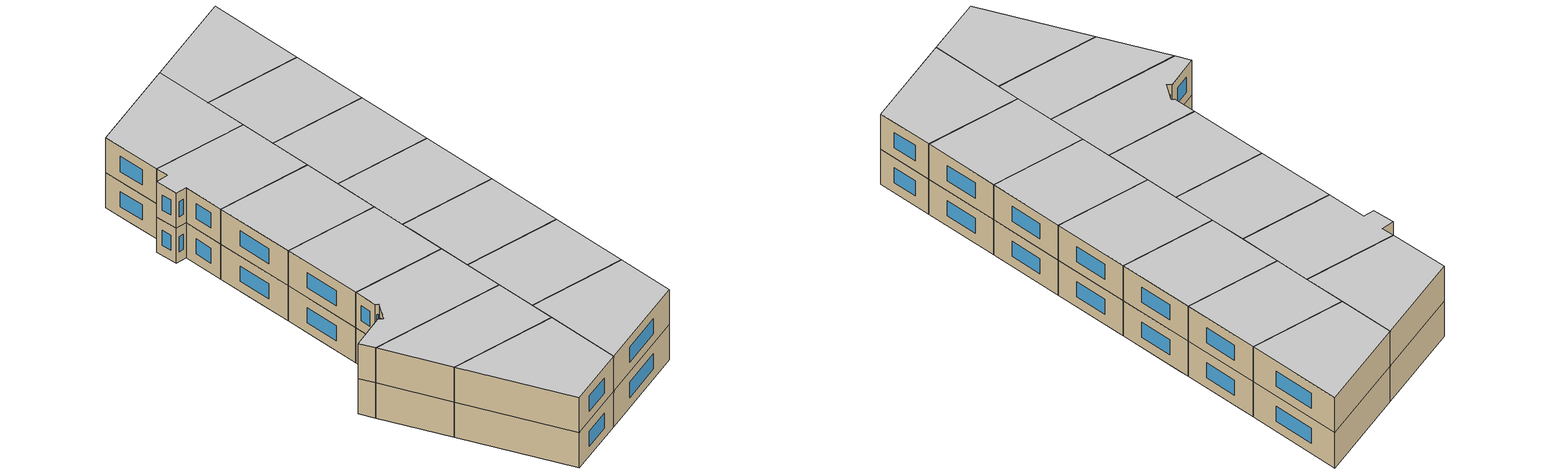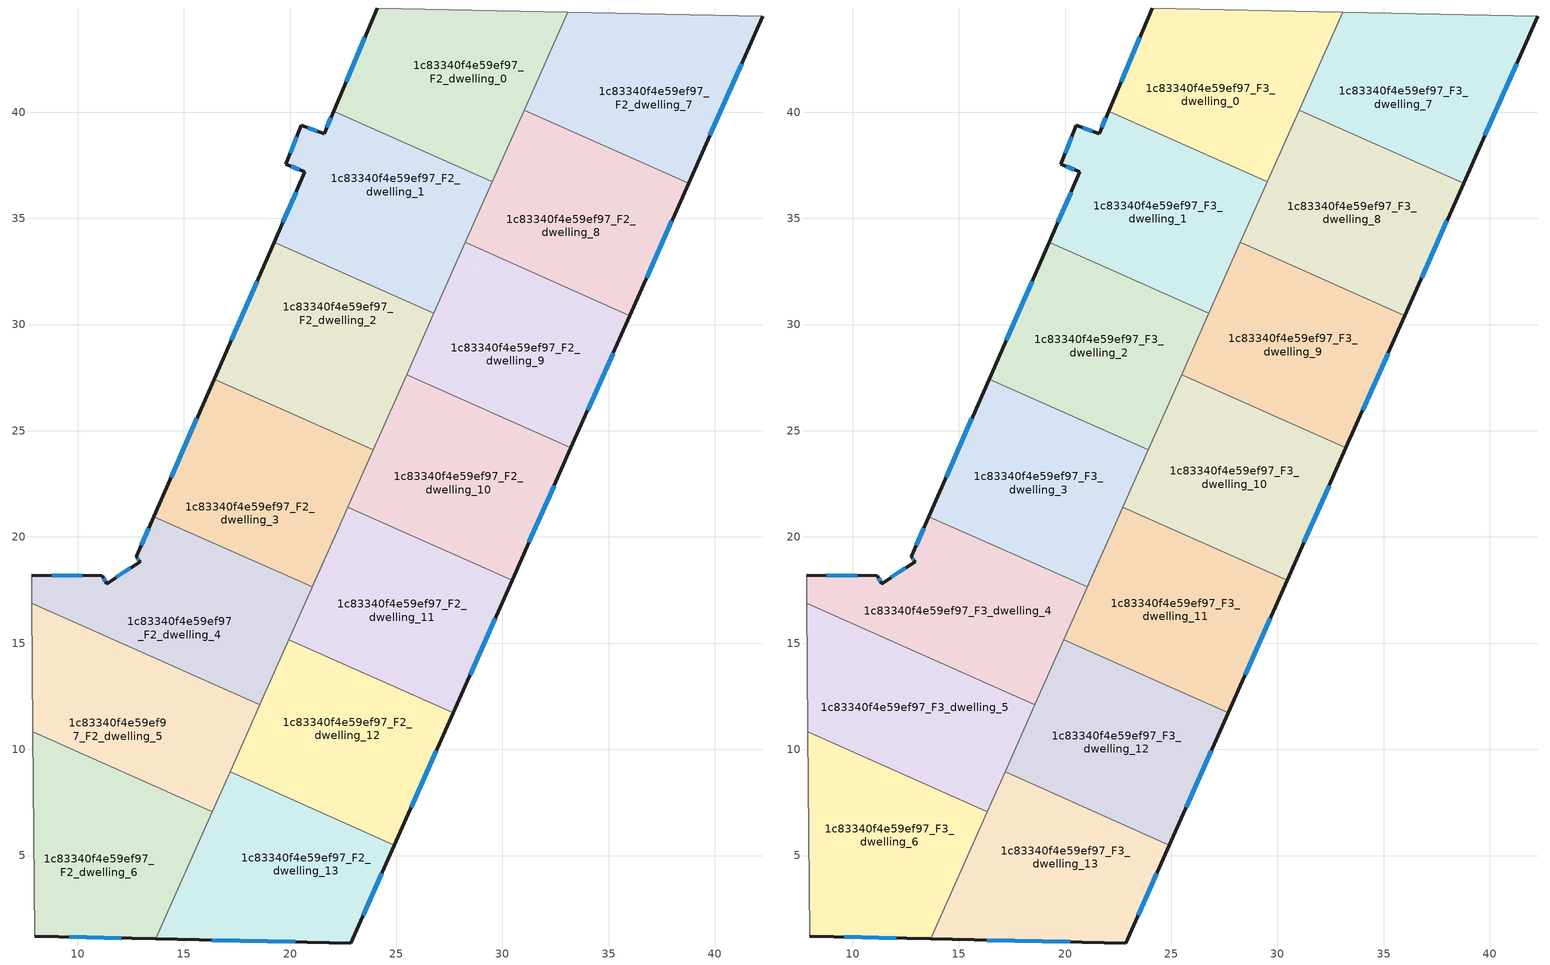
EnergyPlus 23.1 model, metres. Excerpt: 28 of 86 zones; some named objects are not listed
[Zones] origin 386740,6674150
1c83340f4e59ef97_F2_dwelling_0
 floor to 1c83340f4e59ef97_F1_dwelling_1 (EU_floor_Construction): 33.08,44.71 30.48,38.86 22.96,42.2 24.11,44.9 z6
 floor to 1c83340f4e59ef97_F1_dwelling_3 (EU_floor_Construction): 30.44,38.87 29.49,36.73 22.05,40.04 22.96,42.2 z6
 floor to 1c83340f4e59ef97_F1_dwelling_2 (EU_floor_Construction): 30.48,38.86 29.52,36.72 29.49,36.73 30.44,38.87 z6
 wall outside (EU_wall_Construction): 24.11,44.9 22.05,40.04 z6:9
 wall to 1c83340f4e59ef97_F2_dwelling_1 (EU_wall_Construction): 22.05,40.04 29.53,36.72 z6:9
 wall adiabatic (EU_wall_Construction): 33.08,44.71 24.11,44.9 z6:9
 wall to 1c83340f4e59ef97_F2_dwelling_7 (EU_wall_Construction): 31.03,40.1 33.08,44.71 z6:9
 wall to 1c83340f4e59ef97_F2_dwelling_8 (EU_wall_Construction): 29.52,36.72 31.03,40.1 z6:9
 window (EU_Window_Construction): 23.52,43.51 22.64,41.43 z6.86:8.14
1c83340f4e59ef97_F2_dwelling_1
 floor to 1c83340f4e59ef97_F1_dwelling_3 (EU_floor_Construction): 29.49,36.73 27.87,33.08 20.36,36.41 20.7,37.18 19.79,37.56 20.52,39.37 21.6,38.99 22.05,40.04 z6
 floor to 1c83340f4e59ef97_F1_dwelling_2 (EU_floor_Construction): 29.52,36.72 27.9,33.06 27.87,33.08 29.49,36.73 z6
 floor adiabatic (EU_floor_Construction): 27.9,33.06 26.77,30.53 19.25,33.88 20.36,36.41 z6
 wall outside (EU_wall_Construction): 22.05,40.04 21.6,38.99 20.52,39.37 19.79,37.56 20.7,37.18 19.25,33.88 z6:9
 wall to 1c83340f4e59ef97_F2_dwelling_2 (EU_wall_Construction): 19.25,33.88 26.77,30.53 z6:9
 wall to 1c83340f4e59ef97_F2_dwelling_9 (EU_wall_Construction): 26.77,30.53 28.26,33.87 z6:9
 wall to 1c83340f4e59ef97_F2_dwelling_8 (EU_wall_Construction): 28.26,33.87 29.52,36.72 z6:9
 window (EU_Window_Construction): 21.29,39.1 20.83,39.26 / 21.92,39.74 21.73,39.29 / 20.29,36.24 19.67,34.82 / 20.05,37.45 20.44,37.29 / 20.31,38.85 20,38.07 z6.86:8.14
1c83340f4e59ef97_F2_dwelling_10
 floor to 1c83340f4e59ef97_F1_dwelling_6 (EU_floor_Construction): 33.02,23.72 30.46,17.96 22.84,21.34 25.4,27.11 z6
 floor to 1c83340f4e59ef97_F1_dwelling_4 (EU_floor_Construction): 33.22,24.19 33.02,23.72 25.4,27.11 25.39,27.11 25.6,27.58 z6
 floor to 1c83340f4e59ef97_F1_dwelling_5 (EU_floor_Construction): 25.6,27.58 25.39,27.11 25.28,27.16 25.49,27.63 z6
 floor to 1c83340f4e59ef97_F1_dwelling_7 (EU_floor_Construction): 25.4,27.11 22.84,21.34 22.72,21.4 25.28,27.16 z6
 wall outside (EU_wall_Construction): 30.46,17.96 33.22,24.19 z6:9
 wall to 1c83340f4e59ef97_F2_dwelling_9 (EU_wall_Construction): 33.22,24.19 25.49,27.63 z6:9
 wall to 1c83340f4e59ef97_F2_dwelling_11 (EU_wall_Construction): 22.72,21.4 30.46,17.96 z6:9
 wall to 1c83340f4e59ef97_F2_dwelling_2 (EU_wall_Construction): 25.49,27.63 23.92,24.1 z6:9
 wall to 1c83340f4e59ef97_F2_dwelling_3 (EU_wall_Construction): 23.92,24.1 22.72,21.4 z6:9
 window (EU_Window_Construction): 31.25,19.74 32.43,22.41 z6.86:8.14
1c83340f4e59ef97_F2_dwelling_11
 floor to 1c83340f4e59ef97_F1_dwelling_8 (EU_floor_Construction): 30.39,17.81 27.75,11.88 20.16,15.25 22.79,21.18 z6
 floor to 1c83340f4e59ef97_F1_dwelling_6 (EU_floor_Construction): 30.46,17.96 30.39,17.81 22.77,21.19 22.84,21.34 z6
 floor to 1c83340f4e59ef97_F1_dwelling_10 (EU_floor_Construction): 27.75,11.88 27.68,11.73 19.95,15.17 20.01,15.32 z6
 floor to 1c83340f4e59ef97_F1_dwelling_9 (EU_floor_Construction): 22.79,21.18 20.16,15.25 20.01,15.32 22.65,21.25 z6
 floor to 1c83340f4e59ef97_F1_dwelling_7 (EU_floor_Construction): 22.84,21.34 22.77,21.19 22.65,21.25 22.72,21.4 z6
 wall outside (EU_wall_Construction): 27.68,11.73 30.46,17.96 z6:9
 wall to 1c83340f4e59ef97_F2_dwelling_12 (EU_wall_Construction): 19.95,15.17 27.68,11.73 z6:9
 wall to 1c83340f4e59ef97_F2_dwelling_4 (EU_wall_Construction): 22.19,20.22 19.95,15.17 z6:9
 wall to 1c83340f4e59ef97_F2_dwelling_3 (EU_wall_Construction): 22.71,21.4 22.19,20.22 z6:9
 window (EU_Window_Construction): 28.48,13.51 29.66,16.18 z6.86:8.14
1c83340f4e59ef97_F2_dwelling_12
 floor to 1c83340f4e59ef97_F1_dwelling_10 (EU_floor_Construction): 27.68,11.73 25.48,6.77 17.74,10.21 19.95,15.17 z6
 floor to 1c83340f4e59ef97_F1_dwelling_12 (EU_floor_Construction): 25.48,6.77 24.91,5.5 18.65,8.28 19.22,9.55 z6
 floor to 1c83340f4e59ef97_F1_dwelling_14 (EU_floor_Construction): 19.22,9.55 18.65,8.28 17.17,8.94 17.74,10.21 z6
 wall outside (EU_wall_Construction): 24.91,5.5 27.68,11.73 z6:9
 wall to 1c83340f4e59ef97_F2_dwelling_13 (EU_wall_Construction): 17.17,8.94 24.91,5.5 z6:9
 wall to 1c83340f4e59ef97_F2_dwelling_5 (EU_wall_Construction): 18.58,12.1 17.17,8.94 z6:9
 wall to 1c83340f4e59ef97_F2_dwelling_4 (EU_wall_Construction): 19.94,15.17 18.58,12.1 z6:9
 window (EU_Window_Construction): 25.7,7.28 26.89,9.95 z6.86:8.14
1c83340f4e59ef97_F2_dwelling_13
 floor to 1c83340f4e59ef97_F1_dwelling_12 (EU_floor_Construction): 24.91,5.5 22.86,0.88 15.44,1.04 18.65,8.28 z6
 floor to 1c83340f4e59ef97_F1_dwelling_14 (EU_floor_Construction): 18.65,8.28 15.44,1.04 13.68,1.08 17.17,8.94 z6
 wall outside (EU_wall_Construction): 13.68,1.08 22.86,0.88 24.91,5.5 z6:9
 wall to 1c83340f4e59ef97_F2_dwelling_6 (EU_wall_Construction): 16.34,7.07 13.68,1.08 z6:9
 wall to 1c83340f4e59ef97_F2_dwelling_5 (EU_wall_Construction): 17.17,8.94 16.34,7.07 z6:9
 window (EU_Window_Construction): 23.45,2.2 24.33,4.18 / 16.31,1.03 20.24,0.94 z6.86:8.14
1c83340f4e59ef97_F2_dwelling_2
 floor adiabatic (EU_floor_Construction): 26.77,30.53 25.28,27.16 17.77,30.5 19.25,33.88 z6; 25.28,27.16 23.92,24.1 16.43,27.43 17.77,30.5 z6
 wall outside (EU_wall_Construction): 19.25,33.88 16.43,27.43 z6:9
 wall to 1c83340f4e59ef97_F2_dwelling_3 (EU_wall_Construction): 16.43,27.43 23.92,24.1 z6:9
 wall to 1c83340f4e59ef97_F2_dwelling_9 (EU_wall_Construction): 25.49,27.63 26.77,30.53 z6:9
 window (EU_Window_Construction): 18.45,32.03 17.24,29.27 z6.86:8.14
1c83340f4e59ef97_F2_dwelling_3
 floor to 1c83340f4e59ef97_F1_dwelling_9 (EU_floor_Construction): 22.65,21.25 21.04,17.64 13.59,20.96 15.18,24.57 z6
 floor to 1c83340f4e59ef97_F1_dwelling_7 (EU_floor_Construction): 23.92,24.1 22.65,21.25 15.18,24.57 16.43,27.43 z6
 wall outside (EU_wall_Construction): 16.43,27.43 13.59,20.96 z6:9
 wall to 1c83340f4e59ef97_F2_dwelling_4 (EU_wall_Construction): 13.59,20.96 21.04,17.64 22.19,20.22 z6:9
 window (EU_Window_Construction): 15.62,25.58 14.4,22.81 z6.86:8.14
1c83340f4e59ef97_F2_dwelling_4
 floor to 1c83340f4e59ef97_F1_dwelling_11 (EU_floor_Construction): 18.95,15.79 17.51,12.57 7.85,16.87 7.84,18.2 11.17,18.17 11.37,17.81 12.94,18.84 13.39,18.26 z6
 floor to 1c83340f4e59ef97_F1_dwelling_9 (EU_floor_Construction): 21.84,19.43 20.01,15.32 13.39,18.26 12.76,19.06 13.59,20.96 21.04,17.64 z6
 floor to 1c83340f4e59ef97_F1_dwelling_10 (EU_floor_Construction): 20.01,15.32 18.58,12.1 17.51,12.57 18.95,15.79 z6
 wall outside (EU_wall_Construction): 13.59,20.96 12.76,19.06 12.94,18.84 11.37,17.81 11.17,18.17 7.84,18.2 z6:9
 wall to 1c83340f4e59ef97_F2_dwelling_5 (EU_wall_Construction): 7.85,16.87 18.58,12.1 z6:9
 wall adiabatic (EU_wall_Construction): 7.84,18.2 7.85,16.87 z6:9
 window (EU_Window_Construction): 10.22,18.18 8.79,18.19 / 11.31,17.91 11.23,18.06 / 12.49,18.55 11.82,18.1 / 12.81,19 12.89,18.9 / 13.36,20.42 13,19.6 z6.86:8.14
1c83340f4e59ef97_F2_dwelling_5
 floor to 1c83340f4e59ef97_F1_dwelling_13 (EU_floor_Construction): 17.3,10.4 15.9,7.27 7.9,10.83 7.87,14.6 z6
 floor to 1c83340f4e59ef97_F1_dwelling_11 (EU_floor_Construction): 17.51,12.57 16.67,10.68 7.87,14.6 7.85,16.87 z6
 floor to 1c83340f4e59ef97_F1_dwelling_14 (EU_floor_Construction): 17.74,10.21 16.34,7.07 15.9,7.27 17.3,10.4 z6
 floor to 1c83340f4e59ef97_F1_dwelling_10 (EU_floor_Construction): 18.58,12.1 17.74,10.21 16.67,10.68 17.51,12.57 z6
 wall to 1c83340f4e59ef97_F2_dwelling_6 (EU_wall_Construction): 7.9,10.83 16.34,7.07 z6:9
 wall adiabatic (EU_wall_Construction): 7.85,16.87 7.9,10.83 z6:9
1c83340f4e59ef97_F2_dwelling_6
 floor to 1c83340f4e59ef97_F1_dwelling_14 (EU_floor_Construction): 15.9,7.27 16.34,7.07 13.68,1.08 7.97,1.2 7.92,7.98 14.85,4.9 z6
 floor to 1c83340f4e59ef97_F1_dwelling_13 (EU_floor_Construction): 15.9,7.27 14.85,4.9 7.92,7.98 7.9,10.83 z6
 wall outside (EU_wall_Construction): 7.97,1.2 13.68,1.08 z6:9
 wall adiabatic (EU_wall_Construction): 7.9,10.83 7.97,1.2 z6:9
 window (EU_Window_Construction): 9.6,1.17 12.05,1.12 z6.86:8.14
1c83340f4e59ef97_F2_dwelling_7
 floor adiabatic (EU_floor_Construction): 42.26,44.51 38.77,36.66 33.07,39.19 35.5,44.66 z6
 floor to 1c83340f4e59ef97_F1_dwelling_1 (EU_floor_Construction): 35.5,44.66 33.07,39.19 31.03,40.1 33.08,44.71 z6
 wall outside (EU_wall_Construction): 38.77,36.66 42.26,44.51 z6:9
 wall adiabatic (EU_wall_Construction): 42.26,44.51 33.08,44.71 z6:9
 wall to 1c83340f4e59ef97_F2_dwelling_8 (EU_wall_Construction): 31.03,40.1 38.77,36.66 z6:9
 window (EU_Window_Construction): 39.76,38.9 41.26,42.27 z6.86:8.14
1c83340f4e59ef97_F2_dwelling_8
 floor to 1c83340f4e59ef97_F1_dwelling_2 (EU_floor_Construction): 38.22,35.42 36,30.42 28.26,33.87 30.48,38.86 z6
 floor to 1c83340f4e59ef97_F1_dwelling_0 (EU_floor_Construction): 38.77,36.66 38.22,35.42 32.52,37.95 33.07,39.19 z6
 floor to 1c83340f4e59ef97_F1_dwelling_1 (EU_floor_Construction): 33.07,39.19 32.52,37.95 30.48,38.86 31.03,40.1 z6
 wall outside (EU_wall_Construction): 36,30.42 38.77,36.66 z6:9
 wall to 1c83340f4e59ef97_F2_dwelling_9 (EU_wall_Construction): 28.26,33.87 36,30.42 z6:9
 window (EU_Window_Construction): 36.79,32.21 37.98,34.88 z6.86:8.14
1c83340f4e59ef97_F2_dwelling_9
 floor to 1c83340f4e59ef97_F1_dwelling_4 (EU_floor_Construction): 35.64,29.62 33.22,24.19 25.6,27.58 28.01,33.01 z6
 floor to 1c83340f4e59ef97_F1_dwelling_2 (EU_floor_Construction): 36,30.42 35.64,29.62 27.9,33.06 28.26,33.87 z6
 floor to 1c83340f4e59ef97_F1_dwelling_5 (EU_floor_Construction): 28.01,33.01 25.6,27.58 25.49,27.63 27.9,33.06 z6
 wall outside (EU_wall_Construction): 33.22,24.19 36,30.42 z6:9
 window (EU_Window_Construction): 34.02,25.97 35.2,28.64 z6.86:8.14
1c83340f4e59ef97_F3_dwelling_0
 floor to 1c83340f4e59ef97_F2_dwelling_0 (EU_floor_Construction): 33.08,44.71 29.53,36.72 22.05,40.04 24.11,44.9 z9
 wall outside (EU_wall_Construction): 24.11,44.9 22.05,40.04 z9:12
 wall to 1c83340f4e59ef97_F3_dwelling_1 (EU_wall_Construction): 22.05,40.04 29.53,36.72 z9:12
 wall adiabatic (EU_wall_Construction): 33.08,44.71 24.11,44.9 z9:12
 wall to 1c83340f4e59ef97_F3_dwelling_7 (EU_wall_Construction): 31.03,40.1 33.08,44.71 z9:12
 wall to 1c83340f4e59ef97_F3_dwelling_8 (EU_wall_Construction): 29.52,36.72 31.03,40.1 z9:12
 window (EU_Window_Construction): 23.52,43.51 22.64,41.43 z9.86:11.14
 ceiling to 1c83340f4e59ef97_F4_dwelling_0 (EU_floor_Construction): 29.53,36.72 33.08,44.71 24.11,44.9 22.05,40.04 z12
1c83340f4e59ef97_F3_dwelling_1
 floor to 1c83340f4e59ef97_F2_dwelling_1 (EU_floor_Construction): 29.53,36.72 26.77,30.53 19.25,33.88 20.7,37.18 19.79,37.56 20.52,39.37 21.6,38.99 22.05,40.04 z9
 wall outside (EU_wall_Construction): 22.05,40.04 21.6,38.99 20.52,39.37 19.79,37.56 20.7,37.18 19.25,33.88 z9:12
 wall to 1c83340f4e59ef97_F3_dwelling_2 (EU_wall_Construction): 19.25,33.88 26.77,30.53 z9:12
 wall to 1c83340f4e59ef97_F3_dwelling_9 (EU_wall_Construction): 26.77,30.53 28.26,33.87 z9:12
 wall to 1c83340f4e59ef97_F3_dwelling_8 (EU_wall_Construction): 28.26,33.87 29.52,36.72 z9:12
 window (EU_Window_Construction): 21.29,39.1 20.83,39.26 / 21.92,39.74 21.73,39.29 / 20.29,36.24 19.67,34.82 / 20.05,37.45 20.44,37.29 / 20.31,38.85 20,38.07 z9.86:11.14
 ceiling to 1c83340f4e59ef97_F4_dwelling_1 (EU_floor_Construction): 26.77,30.53 29.53,36.72 22.05,40.04 21.6,38.99 20.52,39.37 19.79,37.56 20.7,37.18 19.25,33.88 z12
1c83340f4e59ef97_F3_dwelling_10
 floor to 1c83340f4e59ef97_F2_dwelling_10 (EU_floor_Construction): 33.22,24.19 30.46,17.96 22.72,21.4 25.49,27.63 z9
 wall outside (EU_wall_Construction): 30.46,17.96 33.22,24.19 z9:12
 wall to 1c83340f4e59ef97_F3_dwelling_9 (EU_wall_Construction): 33.22,24.19 25.49,27.63 z9:12
 wall to 1c83340f4e59ef97_F3_dwelling_11 (EU_wall_Construction): 22.72,21.4 30.46,17.96 z9:12
 wall to 1c83340f4e59ef97_F3_dwelling_2 (EU_wall_Construction): 25.49,27.63 23.92,24.1 z9:12
 wall to 1c83340f4e59ef97_F3_dwelling_3 (EU_wall_Construction): 23.92,24.1 22.72,21.4 z9:12
 window (EU_Window_Construction): 31.25,19.74 32.43,22.41 z9.86:11.14
 ceiling to 1c83340f4e59ef97_F4_dwelling_10 (EU_floor_Construction): 30.46,17.96 33.22,24.19 25.49,27.63 22.72,21.4 z12
1c83340f4e59ef97_F3_dwelling_11
 floor to 1c83340f4e59ef97_F2_dwelling_11 (EU_floor_Construction): 30.46,17.96 27.68,11.73 19.95,15.17 22.72,21.4 z9
 wall outside (EU_wall_Construction): 27.68,11.73 30.46,17.96 z9:12
 wall to 1c83340f4e59ef97_F3_dwelling_12 (EU_wall_Construction): 19.95,15.17 27.68,11.73 z9:12
 wall to 1c83340f4e59ef97_F3_dwelling_4 (EU_wall_Construction): 22.19,20.22 19.95,15.17 z9:12
 wall to 1c83340f4e59ef97_F3_dwelling_3 (EU_wall_Construction): 22.71,21.4 22.19,20.22 z9:12
 window (EU_Window_Construction): 28.48,13.51 29.66,16.18 z9.86:11.14
 ceiling to 1c83340f4e59ef97_F4_dwelling_11 (EU_floor_Construction): 27.68,11.73 30.46,17.96 22.72,21.4 19.95,15.17 z12
1c83340f4e59ef97_F3_dwelling_12
 floor to 1c83340f4e59ef97_F2_dwelling_12 (EU_floor_Construction): 27.68,11.73 24.91,5.5 17.17,8.94 19.95,15.17 z9
 wall outside (EU_wall_Construction): 24.91,5.5 27.68,11.73 z9:12
 wall to 1c83340f4e59ef97_F3_dwelling_13 (EU_wall_Construction): 17.17,8.94 24.91,5.5 z9:12
 wall to 1c83340f4e59ef97_F3_dwelling_5 (EU_wall_Construction): 18.58,12.1 17.17,8.94 z9:12
 wall to 1c83340f4e59ef97_F3_dwelling_4 (EU_wall_Construction): 19.94,15.17 18.58,12.1 z9:12
 window (EU_Window_Construction): 25.7,7.28 26.89,9.95 z9.86:11.14
 ceiling to 1c83340f4e59ef97_F4_dwelling_12 (EU_floor_Construction): 24.91,5.5 27.68,11.73 19.95,15.17 17.17,8.94 z12
1c83340f4e59ef97_F3_dwelling_13
 floor to 1c83340f4e59ef97_F2_dwelling_13 (EU_floor_Construction): 24.91,5.5 22.86,0.88 13.68,1.08 17.17,8.94 z9
 wall outside (EU_wall_Construction): 13.68,1.08 22.86,0.88 24.91,5.5 z9:12
 wall to 1c83340f4e59ef97_F3_dwelling_6 (EU_wall_Construction): 16.34,7.07 13.68,1.08 z9:12
 wall to 1c83340f4e59ef97_F3_dwelling_5 (EU_wall_Construction): 17.17,8.94 16.34,7.07 z9:12
 window (EU_Window_Construction): 23.45,2.2 24.33,4.18 / 16.31,1.03 20.24,0.94 z9.86:11.14
 ceiling to 1c83340f4e59ef97_F4_dwelling_13 (EU_floor_Construction): 22.86,0.88 24.91,5.5 17.17,8.94 13.68,1.08 z12
1c83340f4e59ef97_F3_dwelling_2
 floor to 1c83340f4e59ef97_F2_dwelling_2 (EU_floor_Construction): 26.77,30.53 23.92,24.1 16.43,27.43 19.25,33.88 z9
 wall outside (EU_wall_Construction): 19.25,33.88 16.43,27.43 z9:12
 wall to 1c83340f4e59ef97_F3_dwelling_3 (EU_wall_Construction): 16.43,27.43 23.92,24.1 z9:12
 wall to 1c83340f4e59ef97_F3_dwelling_9 (EU_wall_Construction): 25.49,27.63 26.77,30.53 z9:12
 window (EU_Window_Construction): 18.45,32.03 17.24,29.27 z9.86:11.14
 ceiling to 1c83340f4e59ef97_F4_dwelling_2 (EU_floor_Construction): 23.92,24.1 26.77,30.53 19.25,33.88 16.43,27.43 z12
1c83340f4e59ef97_F3_dwelling_3
 floor to 1c83340f4e59ef97_F2_dwelling_3 (EU_floor_Construction): 23.92,24.1 21.04,17.64 13.59,20.96 16.43,27.43 z9
 wall outside (EU_wall_Construction): 16.43,27.43 13.59,20.96 z9:12
 wall to 1c83340f4e59ef97_F3_dwelling_4 (EU_wall_Construction): 13.59,20.96 21.04,17.64 22.19,20.22 z9:12
 window (EU_Window_Construction): 15.62,25.58 14.4,22.81 z9.86:11.14
 ceiling to 1c83340f4e59ef97_F4_dwelling_3 (EU_floor_Construction): 21.04,17.64 23.92,24.1 16.43,27.43 13.59,20.96 z12
1c83340f4e59ef97_F3_dwelling_4
 floor to 1c83340f4e59ef97_F2_dwelling_4 (EU_floor_Construction): 22.19,20.22 18.58,12.1 7.85,16.87 7.84,18.2 11.17,18.17 11.37,17.81 12.94,18.84 12.76,19.06 13.59,20.96 21.04,17.64 z9
 wall outside (EU_wall_Construction): 13.59,20.96 12.76,19.06 12.94,18.84 11.37,17.81 11.17,18.17 7.84,18.2 z9:12
 wall to 1c83340f4e59ef97_F3_dwelling_5 (EU_wall_Construction): 7.85,16.87 18.58,12.1 z9:12
 wall adiabatic (EU_wall_Construction): 7.84,18.2 7.85,16.87 z9:12
 window (EU_Window_Construction): 10.22,18.18 8.79,18.19 / 11.31,17.91 11.23,18.06 / 12.49,18.55 11.82,18.1 / 12.81,19 12.89,18.9 / 13.36,20.42 13,19.6 z9.86:11.14
 ceiling to 1c83340f4e59ef97_F4_dwelling_4 (EU_floor_Construction): 18.58,12.1 22.19,20.22 21.04,17.64 13.59,20.96 12.76,19.06 12.94,18.84 11.37,17.81 11.17,18.17 7.84,18.2 7.85,16.87 z12
1c83340f4e59ef97_F3_dwelling_5
 floor to 1c83340f4e59ef97_F2_dwelling_5 (EU_floor_Construction): 18.58,12.1 16.34,7.07 7.9,10.83 7.85,16.87 z9
 wall to 1c83340f4e59ef97_F3_dwelling_6 (EU_wall_Construction): 7.9,10.83 16.34,7.07 z9:12
 wall adiabatic (EU_wall_Construction): 7.85,16.87 7.9,10.83 z9:12
 ceiling to 1c83340f4e59ef97_F4_dwelling_5 (EU_floor_Construction): 16.34,7.07 18.58,12.1 7.85,16.87 7.9,10.83 z12
1c83340f4e59ef97_F3_dwelling_6
 floor to 1c83340f4e59ef97_F2_dwelling_6 (EU_floor_Construction): 16.34,7.07 13.68,1.08 7.97,1.2 7.9,10.83 z9
 wall outside (EU_wall_Construction): 7.97,1.2 13.68,1.08 z9:12
 wall adiabatic (EU_wall_Construction): 7.9,10.83 7.97,1.2 z9:12
 window (EU_Window_Construction): 9.6,1.17 12.05,1.12 z9.86:11.14
 ceiling to 1c83340f4e59ef97_F4_dwelling_6 (EU_floor_Construction): 13.68,1.08 16.34,7.07 7.9,10.83 7.97,1.2 z12
1c83340f4e59ef97_F3_dwelling_7
 floor to 1c83340f4e59ef97_F2_dwelling_7 (EU_floor_Construction): 42.26,44.51 38.77,36.66 31.03,40.1 33.08,44.71 z9
 wall outside (EU_wall_Construction): 38.77,36.66 42.26,44.51 z9:12
 wall adiabatic (EU_wall_Construction): 42.26,44.51 33.08,44.71 z9:12
 wall to 1c83340f4e59ef97_F3_dwelling_8 (EU_wall_Construction): 31.03,40.1 38.77,36.66 z9:12
 window (EU_Window_Construction): 39.76,38.9 41.26,42.27 z9.86:11.14
 ceiling to 1c83340f4e59ef97_F4_dwelling_7 (EU_floor_Construction): 38.77,36.66 42.26,44.51 33.08,44.71 31.03,40.1 z12
1c83340f4e59ef97_F3_dwelling_8
 floor to 1c83340f4e59ef97_F2_dwelling_8 (EU_floor_Construction): 38.77,36.66 36,30.42 28.26,33.87 31.03,40.1 z9
 wall outside (EU_wall_Construction): 36,30.42 38.77,36.66 z9:12
 wall to 1c83340f4e59ef97_F3_dwelling_9 (EU_wall_Construction): 28.26,33.87 36,30.42 z9:12
 window (EU_Window_Construction): 36.79,32.21 37.98,34.88 z9.86:11.14
 ceiling to 1c83340f4e59ef97_F4_dwelling_8 (EU_floor_Construction): 36,30.42 38.77,36.66 31.03,40.1 28.26,33.87 z12
1c83340f4e59ef97_F3_dwelling_9
 floor to 1c83340f4e59ef97_F2_dwelling_9 (EU_floor_Construction): 36,30.42 33.22,24.19 25.49,27.63 28.26,33.87 z9
 wall outside (EU_wall_Construction): 33.22,24.19 36,30.42 z9:12
 window (EU_Window_Construction): 34.02,25.97 35.2,28.64 z9.86:11.14
 ceiling to 1c83340f4e59ef97_F4_dwelling_9 (EU_floor_Construction): 33.22,24.19 36,30.42 28.26,33.87 25.49,27.63 z12
[Building]
EU S2 Campaign: North Axis=0; Terrain=City; Solar Distribution=FullExterior
[Site:Location]
Helsinki-Vantaa.AP: Latitude=60.317; Longitude=24.963; Time Zone=2; Elevation=54.6
[SizingPeriod:WeatherFileDays]
AnnualSizingPeriod: Begin Month=1; Begin Day of Month=1; End Month=12; End Day of Month=31; Day of Week for Start Day=Monday; Use Weather File Daylight Saving Period=No; Use Weather File Rain and Snow Indicators=No
[MATERIAL]
EU_InternalMass_Material: Roughness=MediumRough; Thickness=0.1; Conductivity=1; Density=1800; Specific Heat=900; Thermal Absorptance=0.9; Solar Absorptance=0.7; Visible Absorptance=0.7
[MATERIAL:NOMASS] Roughness=MediumRough; Thermal Absorptance=0.9; Solar Absorptance=0.7; Visible Absorptance=0.7
Name | Thermal Resistance
EU_wall_NoMass | 1.10183
EU_floor_NoMass | 1.70606
[WINDOWMATERIAL:SIMPLEGLAZINGSYSTEM]
EU_Window_SimpleGlazing: UFactor=3.11035; Solar Heat Gain Coefficient=0.8; Visible Transmittance=0.8
[CONSTRUCTION]
EU_wall_Construction: EU_wall_NoMass
EU_floor_Construction: EU_floor_NoMass
EU_Window_Construction: EU_Window_SimpleGlazing
EU_InternalMass_Construction: EU_InternalMass_Material
[ZONE] Type=1; Multiplier=1; Ceiling Height=autocalculate; Floor Area=autocalculate; Part of Total Floor Area=Yes
Name | Volume
1c83340f4e59ef97_F2_dwelling_0; 1c83340f4e59ef97_F3_dwelling_0; 1c83340f4e59ef97_F2_dwelling_8; 1c83340f4e59ef97_F3_dwelling_8 | 173.312
1c83340f4e59ef97_F2_dwelling_1; 1c83340f4e59ef97_F3_dwelling_1; 1c83340f4e59ef97_F2_dwelling_6; 1c83340f4e59ef97_F3_dwelling_6 | 173.306
1c83340f4e59ef97_F2_dwelling_10; 1c83340f4e59ef97_F3_dwelling_10 | 173.297
1c83340f4e59ef97_F2_dwelling_11; 1c83340f4e59ef97_F3_dwelling_11 | 173.305
1c83340f4e59ef97_F2_dwelling_12; 1c83340f4e59ef97_F3_dwelling_12; 1c83340f4e59ef97_F2_dwelling_4; 1c83340f4e59ef97_F3_dwelling_4 | 173.301
1c83340f4e59ef97_F2_dwelling_13; 1c83340f4e59ef97_F3_dwelling_13 | 173.304
1c83340f4e59ef97_F2_dwelling_2; 1c83340f4e59ef97_F3_dwelling_2; 1c83340f4e59ef97_F2_dwelling_3; 1c83340f4e59ef97_F3_dwelling_3 | 173.309
1c83340f4e59ef97_F2_dwelling_5; 1c83340f4e59ef97_F3_dwelling_5 | 173.294
1c83340f4e59ef97_F2_dwelling_7; 1c83340f4e59ef97_F3_dwelling_7 | 173.313
1c83340f4e59ef97_F2_dwelling_9; 1c83340f4e59ef97_F3_dwelling_9 | 173.322
[INTERNALMASS] Construction=EU_InternalMass_Construction
Name | Zone or ZoneList | Surface Area
1c83340f4e59ef97_F2_dwelling_0_EU_InternalMass | 1c83340f4e59ef97_F2_dwelling_0 | 57.7703
1c83340f4e59ef97_F2_dwelling_1_EU_InternalMass | 1c83340f4e59ef97_F2_dwelling_1 | 57.7686
1c83340f4e59ef97_F2_dwelling_2_EU_InternalMass | 1c83340f4e59ef97_F2_dwelling_2 | 57.77
1c83340f4e59ef97_F2_dwelling_3_EU_InternalMass | 1c83340f4e59ef97_F2_dwelling_3 | 57.7698
1c83340f4e59ef97_F2_dwelling_4_EU_InternalMass | 1c83340f4e59ef97_F2_dwelling_4 | 57.7691
1c83340f4e59ef97_F2_dwelling_5_EU_InternalMass | 1c83340f4e59ef97_F2_dwelling_5 | 57.7648
1c83340f4e59ef97_F2_dwelling_6_EU_InternalMass | 1c83340f4e59ef97_F2_dwelling_6 | 57.7687
1c83340f4e59ef97_F2_dwelling_7_EU_InternalMass | 1c83340f4e59ef97_F2_dwelling_7 | 57.771
1c83340f4e59ef97_F2_dwelling_8_EU_InternalMass | 1c83340f4e59ef97_F2_dwelling_8 | 57.7707
1c83340f4e59ef97_F2_dwelling_9_EU_InternalMass | 1c83340f4e59ef97_F2_dwelling_9 | 57.7736
1c83340f4e59ef97_F2_dwelling_10_EU_InternalMass | 1c83340f4e59ef97_F2_dwelling_10 | 57.7659
1c83340f4e59ef97_F2_dwelling_11_EU_InternalMass | 1c83340f4e59ef97_F2_dwelling_11 | 57.7683
1c83340f4e59ef97_F2_dwelling_12_EU_InternalMass | 1c83340f4e59ef97_F2_dwelling_12 | 57.7669
1c83340f4e59ef97_F2_dwelling_13_EU_InternalMass | 1c83340f4e59ef97_F2_dwelling_13 | 57.7682
1c83340f4e59ef97_F3_dwelling_0_EU_InternalMass | 1c83340f4e59ef97_F3_dwelling_0 | 57.7703
1c83340f4e59ef97_F3_dwelling_1_EU_InternalMass | 1c83340f4e59ef97_F3_dwelling_1 | 57.7686
1c83340f4e59ef97_F3_dwelling_2_EU_InternalMass | 1c83340f4e59ef97_F3_dwelling_2 | 57.77
1c83340f4e59ef97_F3_dwelling_3_EU_InternalMass | 1c83340f4e59ef97_F3_dwelling_3 | 57.7698
1c83340f4e59ef97_F3_dwelling_4_EU_InternalMass | 1c83340f4e59ef97_F3_dwelling_4 | 57.7691
1c83340f4e59ef97_F3_dwelling_5_EU_InternalMass | 1c83340f4e59ef97_F3_dwelling_5 | 57.7648
1c83340f4e59ef97_F3_dwelling_6_EU_InternalMass | 1c83340f4e59ef97_F3_dwelling_6 | 57.7687
1c83340f4e59ef97_F3_dwelling_7_EU_InternalMass | 1c83340f4e59ef97_F3_dwelling_7 | 57.771
1c83340f4e59ef97_F3_dwelling_8_EU_InternalMass | 1c83340f4e59ef97_F3_dwelling_8 | 57.7707
1c83340f4e59ef97_F3_dwelling_9_EU_InternalMass | 1c83340f4e59ef97_F3_dwelling_9 | 57.7736
1c83340f4e59ef97_F3_dwelling_10_EU_InternalMass | 1c83340f4e59ef97_F3_dwelling_10 | 57.7659
1c83340f4e59ef97_F3_dwelling_11_EU_InternalMass | 1c83340f4e59ef97_F3_dwelling_11 | 57.7683
1c83340f4e59ef97_F3_dwelling_12_EU_InternalMass | 1c83340f4e59ef97_F3_dwelling_12 | 57.7669
1c83340f4e59ef97_F3_dwelling_13_EU_InternalMass | 1c83340f4e59ef97_F3_dwelling_13 | 57.7682
[OTHEREQUIPMENT] Fuel Type=Electricity; Design Level Calculation Method=Watts/Area; Power per Zone Floor Area=1; Fraction Latent=0; Fraction Radiant=0; Fraction Lost=0; Carbon Dioxide Generation Rate=0; EndUse Subcategory=EU_Step8_InternalGains
Name | Zone or ZoneList or Space or SpaceList | Schedule
EU_Step8_InternalGain_1c83340f4e59ef97_F2_dwelling_0_f000 | 1c83340f4e59ef97_F2_dwelling_0 | EU_Step8_GainSchedule_1c83340f4e59ef97_F2_dwelling_0_f000
EU_Step8_InternalGain_1c83340f4e59ef97_F2_dwelling_1_f000 | 1c83340f4e59ef97_F2_dwelling_1 | EU_Step8_GainSchedule_1c83340f4e59ef97_F2_dwelling_1_f000
EU_Step8_InternalGain_1c83340f4e59ef97_F2_dwelling_2_f000 | 1c83340f4e59ef97_F2_dwelling_2 | EU_Step8_GainSchedule_1c83340f4e59ef97_F2_dwelling_2_f000
EU_Step8_InternalGain_1c83340f4e59ef97_F2_dwelling_3_f000 | 1c83340f4e59ef97_F2_dwelling_3 | EU_Step8_GainSchedule_1c83340f4e59ef97_F2_dwelling_3_f000
EU_Step8_InternalGain_1c83340f4e59ef97_F2_dwelling_4_f000 | 1c83340f4e59ef97_F2_dwelling_4 | EU_Step8_GainSchedule_1c83340f4e59ef97_F2_dwelling_4_f000
EU_Step8_InternalGain_1c83340f4e59ef97_F2_dwelling_5_f000 | 1c83340f4e59ef97_F2_dwelling_5 | EU_Step8_GainSchedule_1c83340f4e59ef97_F2_dwelling_5_f000
EU_Step8_InternalGain_1c83340f4e59ef97_F2_dwelling_6_f000 | 1c83340f4e59ef97_F2_dwelling_6 | EU_Step8_GainSchedule_1c83340f4e59ef97_F2_dwelling_6_f000
EU_Step8_InternalGain_1c83340f4e59ef97_F2_dwelling_7_f000 | 1c83340f4e59ef97_F2_dwelling_7 | EU_Step8_GainSchedule_1c83340f4e59ef97_F2_dwelling_7_f000
EU_Step8_InternalGain_1c83340f4e59ef97_F2_dwelling_8_f000 | 1c83340f4e59ef97_F2_dwelling_8 | EU_Step8_GainSchedule_1c83340f4e59ef97_F2_dwelling_8_f000
EU_Step8_InternalGain_1c83340f4e59ef97_F2_dwelling_9_f000 | 1c83340f4e59ef97_F2_dwelling_9 | EU_Step8_GainSchedule_1c83340f4e59ef97_F2_dwelling_9_f000
EU_Step8_InternalGain_1c83340f4e59ef97_F2_dwelling_10_f000 | 1c83340f4e59ef97_F2_dwelling_10 | EU_Step8_GainSchedule_1c83340f4e59ef97_F2_dwelling_10_f000
EU_Step8_InternalGain_1c83340f4e59ef97_F2_dwelling_11_f000 | 1c83340f4e59ef97_F2_dwelling_11 | EU_Step8_GainSchedule_1c83340f4e59ef97_F2_dwelling_11_f000
EU_Step8_InternalGain_1c83340f4e59ef97_F2_dwelling_12_f000 | 1c83340f4e59ef97_F2_dwelling_12 | EU_Step8_GainSchedule_1c83340f4e59ef97_F2_dwelling_12_f000
EU_Step8_InternalGain_1c83340f4e59ef97_F2_dwelling_13_f000 | 1c83340f4e59ef97_F2_dwelling_13 | EU_Step8_GainSchedule_1c83340f4e59ef97_F2_dwelling_13_f000
EU_Step8_InternalGain_1c83340f4e59ef97_F3_dwelling_0_f000 | 1c83340f4e59ef97_F3_dwelling_0 | EU_Step8_GainSchedule_1c83340f4e59ef97_F3_dwelling_0_f000
EU_Step8_InternalGain_1c83340f4e59ef97_F3_dwelling_1_f000 | 1c83340f4e59ef97_F3_dwelling_1 | EU_Step8_GainSchedule_1c83340f4e59ef97_F3_dwelling_1_f000
EU_Step8_InternalGain_1c83340f4e59ef97_F3_dwelling_2_f000 | 1c83340f4e59ef97_F3_dwelling_2 | EU_Step8_GainSchedule_1c83340f4e59ef97_F3_dwelling_2_f000
EU_Step8_InternalGain_1c83340f4e59ef97_F3_dwelling_3_f000 | 1c83340f4e59ef97_F3_dwelling_3 | EU_Step8_GainSchedule_1c83340f4e59ef97_F3_dwelling_3_f000
EU_Step8_InternalGain_1c83340f4e59ef97_F3_dwelling_4_f000 | 1c83340f4e59ef97_F3_dwelling_4 | EU_Step8_GainSchedule_1c83340f4e59ef97_F3_dwelling_4_f000
EU_Step8_InternalGain_1c83340f4e59ef97_F3_dwelling_5_f000 | 1c83340f4e59ef97_F3_dwelling_5 | EU_Step8_GainSchedule_1c83340f4e59ef97_F3_dwelling_5_f000
EU_Step8_InternalGain_1c83340f4e59ef97_F3_dwelling_6_f000 | 1c83340f4e59ef97_F3_dwelling_6 | EU_Step8_GainSchedule_1c83340f4e59ef97_F3_dwelling_6_f000
EU_Step8_InternalGain_1c83340f4e59ef97_F3_dwelling_7_f000 | 1c83340f4e59ef97_F3_dwelling_7 | EU_Step8_GainSchedule_1c83340f4e59ef97_F3_dwelling_7_f000
EU_Step8_InternalGain_1c83340f4e59ef97_F3_dwelling_8_f000 | 1c83340f4e59ef97_F3_dwelling_8 | EU_Step8_GainSchedule_1c83340f4e59ef97_F3_dwelling_8_f000
EU_Step8_InternalGain_1c83340f4e59ef97_F3_dwelling_9_f000 | 1c83340f4e59ef97_F3_dwelling_9 | EU_Step8_GainSchedule_1c83340f4e59ef97_F3_dwelling_9_f000
EU_Step8_InternalGain_1c83340f4e59ef97_F3_dwelling_10_f000 | 1c83340f4e59ef97_F3_dwelling_10 | EU_Step8_GainSchedule_1c83340f4e59ef97_F3_dwelling_10_f000
EU_Step8_InternalGain_1c83340f4e59ef97_F3_dwelling_11_f000 | 1c83340f4e59ef97_F3_dwelling_11 | EU_Step8_GainSchedule_1c83340f4e59ef97_F3_dwelling_11_f000
EU_Step8_InternalGain_1c83340f4e59ef97_F3_dwelling_12_f000 | 1c83340f4e59ef97_F3_dwelling_12 | EU_Step8_GainSchedule_1c83340f4e59ef97_F3_dwelling_12_f000
EU_Step8_InternalGain_1c83340f4e59ef97_F3_dwelling_13_f000 | 1c83340f4e59ef97_F3_dwelling_13 | EU_Step8_GainSchedule_1c83340f4e59ef97_F3_dwelling_13_f000
[ZONEVENTILATION:DESIGNFLOWRATE] Schedule=EU_AlwaysOn; Design Flow Rate Calculation Method=AirChanges/Hour; Air Changes per Hour=0.756316; Ventilation Type=Natural; Fan Pressure Rise=0; Fan Total Efficiency=1; Constant Term Coefficient=1; Temperature Term Coefficient=0; Velocity Term Coefficient=0; Velocity Squared Term Coefficient=0; Minimum Indoor Temperature=-100; Maximum Indoor Temperature=100; Delta Temperature=-100; Minimum Outdoor Temperature=-100; Maximum Outdoor Temperature=100; Maximum Wind Speed=40
Name | Zone or ZoneList or Space or SpaceList
EU_ConstantAir_1c83340f4e59ef97_F2_dwelling_0 | 1c83340f4e59ef97_F2_dwelling_0
EU_ConstantAir_1c83340f4e59ef97_F2_dwelling_1 | 1c83340f4e59ef97_F2_dwelling_1
EU_ConstantAir_1c83340f4e59ef97_F2_dwelling_2 | 1c83340f4e59ef97_F2_dwelling_2
EU_ConstantAir_1c83340f4e59ef97_F2_dwelling_3 | 1c83340f4e59ef97_F2_dwelling_3
EU_ConstantAir_1c83340f4e59ef97_F2_dwelling_4 | 1c83340f4e59ef97_F2_dwelling_4
EU_ConstantAir_1c83340f4e59ef97_F2_dwelling_5 | 1c83340f4e59ef97_F2_dwelling_5
EU_ConstantAir_1c83340f4e59ef97_F2_dwelling_6 | 1c83340f4e59ef97_F2_dwelling_6
EU_ConstantAir_1c83340f4e59ef97_F2_dwelling_7 | 1c83340f4e59ef97_F2_dwelling_7
EU_ConstantAir_1c83340f4e59ef97_F2_dwelling_8 | 1c83340f4e59ef97_F2_dwelling_8
EU_ConstantAir_1c83340f4e59ef97_F2_dwelling_9 | 1c83340f4e59ef97_F2_dwelling_9
EU_ConstantAir_1c83340f4e59ef97_F2_dwelling_10 | 1c83340f4e59ef97_F2_dwelling_10
EU_ConstantAir_1c83340f4e59ef97_F2_dwelling_11 | 1c83340f4e59ef97_F2_dwelling_11
EU_ConstantAir_1c83340f4e59ef97_F2_dwelling_12 | 1c83340f4e59ef97_F2_dwelling_12
EU_ConstantAir_1c83340f4e59ef97_F2_dwelling_13 | 1c83340f4e59ef97_F2_dwelling_13
EU_ConstantAir_1c83340f4e59ef97_F3_dwelling_0 | 1c83340f4e59ef97_F3_dwelling_0
EU_ConstantAir_1c83340f4e59ef97_F3_dwelling_1 | 1c83340f4e59ef97_F3_dwelling_1
EU_ConstantAir_1c83340f4e59ef97_F3_dwelling_2 | 1c83340f4e59ef97_F3_dwelling_2
EU_ConstantAir_1c83340f4e59ef97_F3_dwelling_3 | 1c83340f4e59ef97_F3_dwelling_3
EU_ConstantAir_1c83340f4e59ef97_F3_dwelling_4 | 1c83340f4e59ef97_F3_dwelling_4
EU_ConstantAir_1c83340f4e59ef97_F3_dwelling_5 | 1c83340f4e59ef97_F3_dwelling_5
EU_ConstantAir_1c83340f4e59ef97_F3_dwelling_6 | 1c83340f4e59ef97_F3_dwelling_6
EU_ConstantAir_1c83340f4e59ef97_F3_dwelling_7 | 1c83340f4e59ef97_F3_dwelling_7
EU_ConstantAir_1c83340f4e59ef97_F3_dwelling_8 | 1c83340f4e59ef97_F3_dwelling_8
EU_ConstantAir_1c83340f4e59ef97_F3_dwelling_9 | 1c83340f4e59ef97_F3_dwelling_9
EU_ConstantAir_1c83340f4e59ef97_F3_dwelling_10 | 1c83340f4e59ef97_F3_dwelling_10
EU_ConstantAir_1c83340f4e59ef97_F3_dwelling_11 | 1c83340f4e59ef97_F3_dwelling_11
EU_ConstantAir_1c83340f4e59ef97_F3_dwelling_12 | 1c83340f4e59ef97_F3_dwelling_12
EU_ConstantAir_1c83340f4e59ef97_F3_dwelling_13 | 1c83340f4e59ef97_F3_dwelling_13
[HVACTEMPLATE:THERMOSTAT] Constant Heating Setpoint=20; Constant Cooling Setpoint=50
EU_HeatOnly_1c83340f4e59ef97_F0_dwelling_0; EU_HeatOnly_1c83340f4e59ef97_F0_dwelling_1; EU_HeatOnly_1c83340f4e59ef97_F0_dwelling_2; EU_HeatOnly_1c83340f4e59ef97_F0_dwelling_3; EU_HeatOnly_1c83340f4e59ef97_F0_dwelling_4; EU_HeatOnly_1c83340f4e59ef97_F0_dwelling_5; EU_HeatOnly_1c83340f4e59ef97_F0_dwelling_6; EU_HeatOnly_1c83340f4e59ef97_F0_dwelling_7; EU_HeatOnly_1c83340f4e59ef97_F0_dwelling_8; EU_HeatOnly_1c83340f4e59ef97_F0_dwelling_9; EU_HeatOnly_1c83340f4e59ef97_F0_dwelling_10; EU_HeatOnly_1c83340f4e59ef97_F0_dwelling_11; EU_HeatOnly_1c83340f4e59ef97_F0_dwelling_12; EU_HeatOnly_1c83340f4e59ef97_F0_dwelling_13; EU_HeatOnly_1c83340f4e59ef97_F0_dwelling_14; EU_HeatOnly_1c83340f4e59ef97_F1_dwelling_0; EU_HeatOnly_1c83340f4e59ef97_F1_dwelling_1; EU_HeatOnly_1c83340f4e59ef97_F1_dwelling_2; EU_HeatOnly_1c83340f4e59ef97_F1_dwelling_3; EU_HeatOnly_1c83340f4e59ef97_F1_dwelling_4; EU_HeatOnly_1c83340f4e59ef97_F1_dwelling_5; EU_HeatOnly_1c83340f4e59ef97_F1_dwelling_6; EU_HeatOnly_1c83340f4e59ef97_F1_dwelling_7; EU_HeatOnly_1c83340f4e59ef97_F1_dwelling_8; EU_HeatOnly_1c83340f4e59ef97_F1_dwelling_9; EU_HeatOnly_1c83340f4e59ef97_F1_dwelling_10; EU_HeatOnly_1c83340f4e59ef97_F1_dwelling_11; EU_HeatOnly_1c83340f4e59ef97_F1_dwelling_12; EU_HeatOnly_1c83340f4e59ef97_F1_dwelling_13; EU_HeatOnly_1c83340f4e59ef97_F1_dwelling_14; EU_HeatOnly_1c83340f4e59ef97_F2_dwelling_0; EU_HeatOnly_1c83340f4e59ef97_F2_dwelling_1; EU_HeatOnly_1c83340f4e59ef97_F2_dwelling_2; EU_HeatOnly_1c83340f4e59ef97_F2_dwelling_3; EU_HeatOnly_1c83340f4e59ef97_F2_dwelling_4; EU_HeatOnly_1c83340f4e59ef97_F2_dwelling_5; EU_HeatOnly_1c83340f4e59ef97_F2_dwelling_6; EU_HeatOnly_1c83340f4e59ef97_F2_dwelling_7; EU_HeatOnly_1c83340f4e59ef97_F2_dwelling_8; EU_HeatOnly_1c83340f4e59ef97_F2_dwelling_9; EU_HeatOnly_1c83340f4e59ef97_F2_dwelling_10
[HVACTEMPLATE:ZONE:IDEALLOADSAIRSYSTEM] System Availability Schedule=EU_AlwaysOn; Maximum Heating Supply Air Temperature=50; Minimum Cooling Supply Air Temperature=13; Maximum Heating Supply Air Humidity Ratio=0.0156; Minimum Cooling Supply Air Humidity Ratio=0.0077; Heating Limit=NoLimit; Cooling Limit=NoLimit; Heating Availability Schedule=EU_AlwaysOn; Cooling Availability Schedule=EU_CoolingOff; Dehumidification Control Type=ConstantSensibleHeatRatio; Cooling Sensible Heat Ratio=0.7; Dehumidification Setpoint=60; Humidification Control Type=None; Humidification Setpoint=30; Outdoor Air Method=None; Outdoor Air Flow Rate per Person=0.00944; Outdoor Air Flow Rate per Zone Floor Area=0; Outdoor Air Flow Rate per Zone=0; Demand Controlled Ventilation Type=None; Outdoor Air Economizer Type=NoEconomizer; Heat Recovery Type=None; Sensible Heat Recovery Effectiveness=0.7; Latent Heat Recovery Effectiveness=0.65
Name | Template Thermostat
1c83340f4e59ef97_F2_dwelling_0 | EU_HeatOnly_1c83340f4e59ef97_F2_dwelling_0
1c83340f4e59ef97_F2_dwelling_1 | EU_HeatOnly_1c83340f4e59ef97_F2_dwelling_1
1c83340f4e59ef97_F2_dwelling_2 | EU_HeatOnly_1c83340f4e59ef97_F2_dwelling_2
1c83340f4e59ef97_F2_dwelling_3 | EU_HeatOnly_1c83340f4e59ef97_F2_dwelling_3
1c83340f4e59ef97_F2_dwelling_4 | EU_HeatOnly_1c83340f4e59ef97_F2_dwelling_4
1c83340f4e59ef97_F2_dwelling_5 | EU_HeatOnly_1c83340f4e59ef97_F2_dwelling_5
1c83340f4e59ef97_F2_dwelling_6 | EU_HeatOnly_1c83340f4e59ef97_F2_dwelling_6
1c83340f4e59ef97_F2_dwelling_7 | EU_HeatOnly_1c83340f4e59ef97_F2_dwelling_7
1c83340f4e59ef97_F2_dwelling_8 | EU_HeatOnly_1c83340f4e59ef97_F2_dwelling_8
1c83340f4e59ef97_F2_dwelling_9 | EU_HeatOnly_1c83340f4e59ef97_F2_dwelling_9
1c83340f4e59ef97_F2_dwelling_10 | EU_HeatOnly_1c83340f4e59ef97_F2_dwelling_10
1c83340f4e59ef97_F2_dwelling_11 | EU_HeatOnly_1c83340f4e59ef97_F2_dwelling_11
1c83340f4e59ef97_F2_dwelling_12 | EU_HeatOnly_1c83340f4e59ef97_F2_dwelling_12
1c83340f4e59ef97_F2_dwelling_13 | EU_HeatOnly_1c83340f4e59ef97_F2_dwelling_13
1c83340f4e59ef97_F3_dwelling_0 | EU_HeatOnly_1c83340f4e59ef97_F3_dwelling_0
1c83340f4e59ef97_F3_dwelling_1 | EU_HeatOnly_1c83340f4e59ef97_F3_dwelling_1
1c83340f4e59ef97_F3_dwelling_2 | EU_HeatOnly_1c83340f4e59ef97_F3_dwelling_2
1c83340f4e59ef97_F3_dwelling_3 | EU_HeatOnly_1c83340f4e59ef97_F3_dwelling_3
1c83340f4e59ef97_F3_dwelling_4 | EU_HeatOnly_1c83340f4e59ef97_F3_dwelling_4
1c83340f4e59ef97_F3_dwelling_5 | EU_HeatOnly_1c83340f4e59ef97_F3_dwelling_5
1c83340f4e59ef97_F3_dwelling_6 | EU_HeatOnly_1c83340f4e59ef97_F3_dwelling_6
1c83340f4e59ef97_F3_dwelling_7 | EU_HeatOnly_1c83340f4e59ef97_F3_dwelling_7
1c83340f4e59ef97_F3_dwelling_8 | EU_HeatOnly_1c83340f4e59ef97_F3_dwelling_8
1c83340f4e59ef97_F3_dwelling_9 | EU_HeatOnly_1c83340f4e59ef97_F3_dwelling_9
1c83340f4e59ef97_F3_dwelling_10 | EU_HeatOnly_1c83340f4e59ef97_F3_dwelling_10
1c83340f4e59ef97_F3_dwelling_11 | EU_HeatOnly_1c83340f4e59ef97_F3_dwelling_11
1c83340f4e59ef97_F3_dwelling_12 | EU_HeatOnly_1c83340f4e59ef97_F3_dwelling_12
1c83340f4e59ef97_F3_dwelling_13 | EU_HeatOnly_1c83340f4e59ef97_F3_dwelling_13
[SIZING:ZONE] Zone Cooling Design Supply Air Temperature Input Method=SupplyAirTemperature; Zone Cooling Design Supply Air Temperature=13; Zone Heating Design Supply Air Temperature Input Method=SupplyAirTemperature; Zone Heating Design Supply Air Temperature=50; Zone Cooling Design Supply Air Humidity Ratio=0.008; Zone Heating Design Supply Air Humidity Ratio=0.008; Cooling Design Air Flow Method=DesignDay; Cooling Design Air Flow Rate=0; Cooling Minimum Air Flow per Zone Floor Area=0.000762; Cooling Minimum Air Flow=0; Cooling Minimum Air Flow Fraction=0.2; Heating Design Air Flow Method=DesignDay; Heating Design Air Flow Rate=0; Heating Maximum Air Flow per Zone Floor Area=0.002032; Heating Maximum Air Flow=0.141576; Heating Maximum Air Flow Fraction=0.3; Account for Dedicated Outdoor Air System=No; Dedicated Outdoor Air System Control Strategy=NeutralSupplyAir; Dedicated Outdoor Air Low Setpoint Temperature for Design=autosize; Dedicated Outdoor Air High Setpoint Temperature for Design=autosize; Zone Load Sizing Method=Sensible Load Only No Latent Load; Zone Latent Cooling Design Supply Air Humidity Ratio Input Method=HumidityRatioDifference; Zone Cooling Design Supply Air Humidity Ratio Difference=0.005; Zone Latent Heating Design Supply Air Humidity Ratio Input Method=HumidityRatioDifference; Zone Humidification Design Supply Air Humidity Ratio Difference=0.005
1c83340f4e59ef97_F2_dwelling_0; 1c83340f4e59ef97_F2_dwelling_1; 1c83340f4e59ef97_F2_dwelling_2; 1c83340f4e59ef97_F2_dwelling_3; 1c83340f4e59ef97_F2_dwelling_4; 1c83340f4e59ef97_F2_dwelling_5; 1c83340f4e59ef97_F2_dwelling_6; 1c83340f4e59ef97_F2_dwelling_7; 1c83340f4e59ef97_F2_dwelling_8; 1c83340f4e59ef97_F2_dwelling_9; 1c83340f4e59ef97_F2_dwelling_10; 1c83340f4e59ef97_F2_dwelling_11; 1c83340f4e59ef97_F2_dwelling_12; 1c83340f4e59ef97_F2_dwelling_13; 1c83340f4e59ef97_F3_dwelling_0; 1c83340f4e59ef97_F3_dwelling_1; 1c83340f4e59ef97_F3_dwelling_2; 1c83340f4e59ef97_F3_dwelling_3; 1c83340f4e59ef97_F3_dwelling_4; 1c83340f4e59ef97_F3_dwelling_5; 1c83340f4e59ef97_F3_dwelling_6; 1c83340f4e59ef97_F3_dwelling_7; 1c83340f4e59ef97_F3_dwelling_8; 1c83340f4e59ef97_F3_dwelling_9; 1c83340f4e59ef97_F3_dwelling_10; 1c83340f4e59ef97_F3_dwelling_11; 1c83340f4e59ef97_F3_dwelling_12; 1c83340f4e59ef97_F3_dwelling_13
[SCHEDULE:CONSTANT]
Name | Hourly Value
EU_AlwaysOn | 1
EU_CoolingOff | 0
[SCHEDULE:FILE] Column Number=1; Rows to Skip at Top=0; Number of Hours of Data=8760; Column Separator=Comma; Interpolate to Timestep=No; Minutes per Item=60; Adjust Schedule for Daylight Savings=Yes
Name | File
EU_Step8_GainSchedule_1c83340f4e59ef97_F2_dwelling_0_f000 | ../../schedules/1c83340f4e59ef97/1c83340f4e59ef97_F2_dwelling_0_f000_gain.csv
EU_Step8_GainSchedule_1c83340f4e59ef97_F2_dwelling_1_f000 | ../../schedules/1c83340f4e59ef97/1c83340f4e59ef97_F2_dwelling_1_f000_gain.csv
EU_Step8_GainSchedule_1c83340f4e59ef97_F2_dwelling_2_f000 | ../../schedules/1c83340f4e59ef97/1c83340f4e59ef97_F2_dwelling_2_f000_gain.csv
EU_Step8_GainSchedule_1c83340f4e59ef97_F2_dwelling_3_f000 | ../../schedules/1c83340f4e59ef97/1c83340f4e59ef97_F2_dwelling_3_f000_gain.csv
EU_Step8_GainSchedule_1c83340f4e59ef97_F2_dwelling_4_f000 | ../../schedules/1c83340f4e59ef97/1c83340f4e59ef97_F2_dwelling_4_f000_gain.csv
EU_Step8_GainSchedule_1c83340f4e59ef97_F2_dwelling_5_f000 | ../../schedules/1c83340f4e59ef97/1c83340f4e59ef97_F2_dwelling_5_f000_gain.csv
EU_Step8_GainSchedule_1c83340f4e59ef97_F2_dwelling_6_f000 | ../../schedules/1c83340f4e59ef97/1c83340f4e59ef97_F2_dwelling_6_f000_gain.csv
EU_Step8_GainSchedule_1c83340f4e59ef97_F2_dwelling_7_f000 | ../../schedules/1c83340f4e59ef97/1c83340f4e59ef97_F2_dwelling_7_f000_gain.csv
EU_Step8_GainSchedule_1c83340f4e59ef97_F2_dwelling_8_f000 | ../../schedules/1c83340f4e59ef97/1c83340f4e59ef97_F2_dwelling_8_f000_gain.csv
EU_Step8_GainSchedule_1c83340f4e59ef97_F2_dwelling_9_f000 | ../../schedules/1c83340f4e59ef97/1c83340f4e59ef97_F2_dwelling_9_f000_gain.csv
EU_Step8_GainSchedule_1c83340f4e59ef97_F2_dwelling_10_f000 | ../../schedules/1c83340f4e59ef97/1c83340f4e59ef97_F2_dwelling_10_f000_gain.csv
EU_Step8_GainSchedule_1c83340f4e59ef97_F2_dwelling_11_f000 | ../../schedules/1c83340f4e59ef97/1c83340f4e59ef97_F2_dwelling_11_f000_gain.csv
EU_Step8_GainSchedule_1c83340f4e59ef97_F2_dwelling_12_f000 | ../../schedules/1c83340f4e59ef97/1c83340f4e59ef97_F2_dwelling_12_f000_gain.csv
EU_Step8_GainSchedule_1c83340f4e59ef97_F2_dwelling_13_f000 | ../../schedules/1c83340f4e59ef97/1c83340f4e59ef97_F2_dwelling_13_f000_gain.csv
EU_Step8_GainSchedule_1c83340f4e59ef97_F3_dwelling_0_f000 | ../../schedules/1c83340f4e59ef97/1c83340f4e59ef97_F3_dwelling_0_f000_gain.csv
EU_Step8_GainSchedule_1c83340f4e59ef97_F3_dwelling_1_f000 | ../../schedules/1c83340f4e59ef97/1c83340f4e59ef97_F3_dwelling_1_f000_gain.csv
EU_Step8_GainSchedule_1c83340f4e59ef97_F3_dwelling_2_f000 | ../../schedules/1c83340f4e59ef97/1c83340f4e59ef97_F3_dwelling_2_f000_gain.csv
EU_Step8_GainSchedule_1c83340f4e59ef97_F3_dwelling_3_f000 | ../../schedules/1c83340f4e59ef97/1c83340f4e59ef97_F3_dwelling_3_f000_gain.csv
EU_Step8_GainSchedule_1c83340f4e59ef97_F3_dwelling_4_f000 | ../../schedules/1c83340f4e59ef97/1c83340f4e59ef97_F3_dwelling_4_f000_gain.csv
EU_Step8_GainSchedule_1c83340f4e59ef97_F3_dwelling_5_f000 | ../../schedules/1c83340f4e59ef97/1c83340f4e59ef97_F3_dwelling_5_f000_gain.csv
EU_Step8_GainSchedule_1c83340f4e59ef97_F3_dwelling_6_f000 | ../../schedules/1c83340f4e59ef97/1c83340f4e59ef97_F3_dwelling_6_f000_gain.csv
EU_Step8_GainSchedule_1c83340f4e59ef97_F3_dwelling_7_f000 | ../../schedules/1c83340f4e59ef97/1c83340f4e59ef97_F3_dwelling_7_f000_gain.csv
EU_Step8_GainSchedule_1c83340f4e59ef97_F3_dwelling_8_f000 | ../../schedules/1c83340f4e59ef97/1c83340f4e59ef97_F3_dwelling_8_f000_gain.csv
EU_Step8_GainSchedule_1c83340f4e59ef97_F3_dwelling_9_f000 | ../../schedules/1c83340f4e59ef97/1c83340f4e59ef97_F3_dwelling_9_f000_gain.csv
EU_Step8_GainSchedule_1c83340f4e59ef97_F3_dwelling_10_f000 | ../../schedules/1c83340f4e59ef97/1c83340f4e59ef97_F3_dwelling_10_f000_gain.csv
EU_Step8_GainSchedule_1c83340f4e59ef97_F3_dwelling_11_f000 | ../../schedules/1c83340f4e59ef97/1c83340f4e59ef97_F3_dwelling_11_f000_gain.csv
EU_Step8_GainSchedule_1c83340f4e59ef97_F3_dwelling_12_f000 | ../../schedules/1c83340f4e59ef97/1c83340f4e59ef97_F3_dwelling_12_f000_gain.csv
EU_Step8_GainSchedule_1c83340f4e59ef97_F3_dwelling_13_f000 | ../../schedules/1c83340f4e59ef97/1c83340f4e59ef97_F3_dwelling_13_f000_gain.csv
